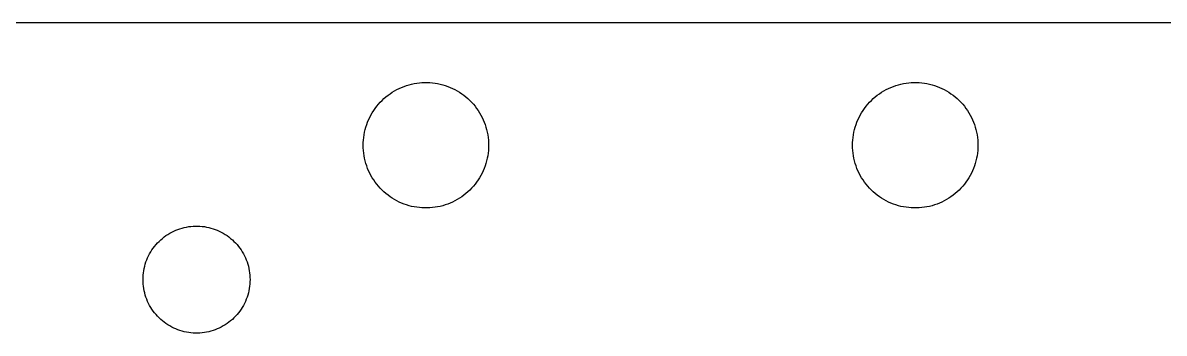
# Model space of a CAD drawing. Header units: metres. Extents: x -6 to 6, y -3.7 to 2.
# Drawn here: x -4.456 to -2.987, y 1.651 to 2.05 of the extents above; entities that cross this region are included whole.
import ezdxf

# ---------------------------------------------------------------- set-up
doc = ezdxf.new("R2010")
doc.units = ezdxf.units.M

msp = doc.modelspace()

# ---------------------------------------------------------------- linework, layer by layer
for p, q in [((6.01672, 2.04999), (-6.01672, 2.04999)), ((-3.96512, 1.96815), (-3.96191, 1.96927)), ((-3.96191, 1.96927), (-3.95868, 1.97025)), ((-3.95868, 1.97025), (-3.95541, 1.97108)), ((-3.95541, 1.97108), (-3.9521, 1.97179)), ((-3.9521, 1.97179), (-3.94878, 1.97235)), ((-3.94878, 1.97235), (-3.94542, 1.97278)), ((-3.94542, 1.97278), (-3.94205, 1.97307)), ((-3.94205, 1.97307), (-3.93867, 1.97321)), ((-3.93867, 1.97321), (-3.93529, 1.97321)), ((-3.93529, 1.97321), (-3.93192, 1.97307)), ((-3.93192, 1.97307), (-3.92854, 1.97278)), ((-3.92854, 1.97278), (-3.92519, 1.97235)), ((-3.92519, 1.97235), (-3.92186, 1.97179)), ((-3.92186, 1.97179), (-3.91855, 1.97108)), ((-3.91855, 1.97108), (-3.91528, 1.97025)), ((-3.91528, 1.97025), (-3.91205, 1.96927)), ((-3.91205, 1.96927), (-3.90884, 1.96815)), ((-3.33519, 1.96815), (-3.332, 1.96927)), ((-3.332, 1.96927), (-3.32877, 1.97025)), ((-3.32877, 1.97025), (-3.32549, 1.97108)), ((-3.32549, 1.97108), (-3.32219, 1.97179)), ((-3.32219, 1.97179), (-3.31885, 1.97235)), ((-3.31885, 1.97235), (-3.31549, 1.97278)), ((-3.31549, 1.97278), (-3.31213, 1.97307)), ((-3.31213, 1.97307), (-3.30875, 1.97321)), ((-3.30875, 1.97321), (-3.30537, 1.97321)), ((-3.30537, 1.97321), (-3.30199, 1.97307)), ((-3.30199, 1.97307), (-3.29863, 1.97278)), ((-3.29863, 1.97278), (-3.29527, 1.97235)), ((-3.29527, 1.97235), (-3.29193, 1.97179)), ((-3.29193, 1.97179), (-3.28864, 1.97108)), ((-3.28864, 1.97108), (-3.28535, 1.97025)), ((-3.28535, 1.97025), (-3.28212, 1.96927)), ((-3.28212, 1.96927), (-3.27893, 1.96815)), ((-3.99098, 1.95248), (-3.98843, 1.9547)), ((-3.98843, 1.9547), (-3.98578, 1.9568)), ((-3.98578, 1.9568), (-3.98305, 1.95879)), ((-3.98305, 1.95879), (-3.98022, 1.96066)), ((-3.98022, 1.96066), (-3.97734, 1.9624)), ((-3.97734, 1.9624), (-3.97438, 1.96404)), ((-3.97438, 1.96404), (-3.97134, 1.96555)), ((-3.97134, 1.96555), (-3.96826, 1.96692)), ((-3.96826, 1.96692), (-3.96512, 1.96815)), ((-3.90884, 1.96815), (-3.9057, 1.96692)), ((-3.9057, 1.96692), (-3.90262, 1.96555)), ((-3.90262, 1.96555), (-3.89958, 1.96404)), ((-3.89958, 1.96404), (-3.89662, 1.9624)), ((-3.89662, 1.9624), (-3.89374, 1.96066)), ((-3.89374, 1.96066), (-3.89091, 1.95879)), ((-3.89091, 1.95879), (-3.88818, 1.9568)), ((-3.88818, 1.9568), (-3.88553, 1.9547)), ((-3.88553, 1.9547), (-3.88298, 1.95248)), ((-3.36107, 1.95248), (-3.35851, 1.9547)), ((-3.35851, 1.9547), (-3.35585, 1.9568)), ((-3.35585, 1.9568), (-3.35312, 1.95879)), ((-3.35312, 1.95879), (-3.35031, 1.96066)), ((-3.35031, 1.96066), (-3.34741, 1.9624)), ((-3.34741, 1.9624), (-3.34445, 1.96404)), ((-3.34445, 1.96404), (-3.34143, 1.96555)), ((-3.34143, 1.96555), (-3.33833, 1.96692)), ((-3.33833, 1.96692), (-3.33519, 1.96815)), ((-3.27893, 1.96815), (-3.27579, 1.96692)), ((-3.27579, 1.96692), (-3.27269, 1.96555)), ((-3.27269, 1.96555), (-3.26967, 1.96404)), ((-3.26967, 1.96404), (-3.26671, 1.9624)), ((-3.26671, 1.9624), (-3.26381, 1.96066)), ((-3.26381, 1.96066), (-3.261, 1.95879)), ((-3.261, 1.95879), (-3.25827, 1.9568)), ((-3.25827, 1.9568), (-3.25562, 1.9547)), ((-3.25562, 1.9547), (-3.25305, 1.95248)), ((-4.00421, 1.93718), (-4.00227, 1.93996)), ((-4.00227, 1.93996), (-4.00023, 1.94264)), ((-4.00023, 1.94264), (-3.99808, 1.94525)), ((-3.99808, 1.94525), (-3.99582, 1.94775)), ((-3.99582, 1.94775), (-3.99345, 1.95018)), ((-3.99345, 1.95018), (-3.99098, 1.95248)), ((-3.88298, 1.95248), (-3.88051, 1.95018)), ((-3.88051, 1.95018), (-3.87814, 1.94775)), ((-3.87814, 1.94775), (-3.87589, 1.94525)), ((-3.87589, 1.94525), (-3.87373, 1.94264)), ((-3.87373, 1.94264), (-3.87169, 1.93996)), ((-3.87169, 1.93996), (-3.86975, 1.93718)), ((-3.37428, 1.93718), (-3.37236, 1.93996)), ((-3.37236, 1.93996), (-3.37032, 1.94264)), ((-3.37032, 1.94264), (-3.36815, 1.94525)), ((-3.36815, 1.94525), (-3.36589, 1.94775)), ((-3.36589, 1.94775), (-3.36353, 1.95018)), ((-3.36353, 1.95018), (-3.36107, 1.95248)), ((-3.25305, 1.95248), (-3.2506, 1.95018)), ((-3.2506, 1.95018), (-3.24823, 1.94775)), ((-3.24823, 1.94775), (-3.24596, 1.94525)), ((-3.24596, 1.94525), (-3.2438, 1.94264)), ((-3.2438, 1.94264), (-3.24176, 1.93996)), ((-3.24176, 1.93996), (-3.23984, 1.93718)), ((-4.01202, 1.92223), (-4.01071, 1.92534)), ((-4.01071, 1.92534), (-4.00928, 1.92839)), ((-4.00928, 1.92839), (-4.00771, 1.9314)), ((-4.00771, 1.9314), (-4.00601, 1.93433)), ((-4.00601, 1.93433), (-4.00421, 1.93718)), ((-3.86975, 1.93718), (-3.86795, 1.93433)), ((-3.86795, 1.93433), (-3.86626, 1.9314)), ((-3.86626, 1.9314), (-3.86469, 1.92839)), ((-3.86469, 1.92839), (-3.86325, 1.92534)), ((-3.86325, 1.92534), (-3.86194, 1.92223)), ((-3.3821, 1.92223), (-3.3808, 1.92534)), ((-3.3808, 1.92534), (-3.37935, 1.92839)), ((-3.37935, 1.92839), (-3.37779, 1.9314)), ((-3.37779, 1.9314), (-3.3761, 1.93433)), ((-3.3761, 1.93433), (-3.37428, 1.93718)), ((-3.23984, 1.93718), (-3.23802, 1.93433)), ((-3.23802, 1.93433), (-3.23633, 1.9314)), ((-3.23633, 1.9314), (-3.23477, 1.92839)), ((-3.23477, 1.92839), (-3.23332, 1.92534)), ((-3.23332, 1.92534), (-3.23203, 1.92223)), ((-4.01593, 1.90929), (-4.01515, 1.91258)), ((-4.01515, 1.91258), (-4.01425, 1.91583)), ((-4.01425, 1.91583), (-4.0132, 1.91905)), ((-4.0132, 1.91905), (-4.01202, 1.92223)), ((-3.86194, 1.92223), (-3.86076, 1.91905)), ((-3.86076, 1.91905), (-3.85971, 1.91583)), ((-3.85971, 1.91583), (-3.85881, 1.91258)), ((-3.85881, 1.91258), (-3.85803, 1.90929)), ((-3.386, 1.90929), (-3.38524, 1.91258)), ((-3.38524, 1.91258), (-3.38432, 1.91583)), ((-3.38432, 1.91583), (-3.38329, 1.91905)), ((-3.38329, 1.91905), (-3.3821, 1.92223)), ((-3.23203, 1.92223), (-3.23083, 1.91905)), ((-3.23083, 1.91905), (-3.2298, 1.91583)), ((-3.2298, 1.91583), (-3.22888, 1.91258)), ((-3.22888, 1.91258), (-3.22812, 1.90929)), ((-4.01768, 1.89252), (-4.01762, 1.89589)), ((-4.01762, 1.89589), (-4.01741, 1.89926)), ((-4.01741, 1.89926), (-4.01706, 1.90263)), ((-4.01706, 1.90263), (-4.01656, 1.90598)), ((-4.01656, 1.90598), (-4.01593, 1.90929)), ((-3.85803, 1.90929), (-3.85741, 1.90598)), ((-3.85741, 1.90598), (-3.8569, 1.90263)), ((-3.8569, 1.90263), (-3.85655, 1.89926)), ((-3.85655, 1.89926), (-3.85634, 1.89589)), ((-3.85634, 1.89589), (-3.85628, 1.89252)), ((-3.38777, 1.89252), (-3.3877, 1.89589)), ((-3.3877, 1.89589), (-3.38748, 1.89926)), ((-3.38748, 1.89926), (-3.38713, 1.90263)), ((-3.38713, 1.90263), (-3.38664, 1.90598)), ((-3.38664, 1.90598), (-3.386, 1.90929)), ((-3.22812, 1.90929), (-3.22748, 1.90598)), ((-3.22748, 1.90598), (-3.22699, 1.90263)), ((-3.22699, 1.90263), (-3.22664, 1.89926)), ((-3.22664, 1.89926), (-3.22643, 1.89589)), ((-3.22643, 1.89589), (-3.22635, 1.89252)), ((-4.01762, 1.88913), (-4.01768, 1.89252)), ((-4.01741, 1.88576), (-4.01762, 1.88913)), ((-4.01706, 1.8824), (-4.01741, 1.88576)), ((-4.01656, 1.87906), (-4.01706, 1.8824)), ((-3.8569, 1.8824), (-3.85741, 1.87906)), ((-3.85655, 1.88576), (-3.8569, 1.8824)), ((-3.85634, 1.88913), (-3.85655, 1.88576)), ((-3.85628, 1.89252), (-3.85634, 1.88913)), ((-3.3877, 1.88913), (-3.38777, 1.89252)), ((-3.38748, 1.88576), (-3.3877, 1.88913)), ((-3.38713, 1.8824), (-3.38748, 1.88576)), ((-3.38664, 1.87906), (-3.38713, 1.8824)), ((-3.22699, 1.8824), (-3.22748, 1.87906)), ((-3.22664, 1.88576), (-3.22699, 1.8824)), ((-3.22643, 1.88913), (-3.22664, 1.88576)), ((-3.22635, 1.89252), (-3.22643, 1.88913)), ((-4.01593, 1.87573), (-4.01656, 1.87906)), ((-4.01515, 1.87244), (-4.01593, 1.87573)), ((-4.01425, 1.86919), (-4.01515, 1.87244)), ((-4.0132, 1.86597), (-4.01425, 1.86919)), ((-3.85971, 1.86919), (-3.86076, 1.86597)), ((-3.85881, 1.87244), (-3.85971, 1.86919)), ((-3.85803, 1.87573), (-3.85881, 1.87244)), ((-3.85741, 1.87906), (-3.85803, 1.87573)), ((-3.386, 1.87573), (-3.38664, 1.87906)), ((-3.38524, 1.87244), (-3.386, 1.87573)), ((-3.38432, 1.86919), (-3.38524, 1.87244)), ((-3.38329, 1.86597), (-3.38432, 1.86919)), ((-3.2298, 1.86919), (-3.23083, 1.86597)), ((-3.22888, 1.87244), (-3.2298, 1.86919)), ((-3.22812, 1.87573), (-3.22888, 1.87244)), ((-3.22748, 1.87906), (-3.22812, 1.87573)), ((-4.01202, 1.86281), (-4.0132, 1.86597)), ((-4.01071, 1.85968), (-4.01202, 1.86281)), ((-4.00928, 1.85663), (-4.01071, 1.85968)), ((-4.00771, 1.85364), (-4.00928, 1.85663)), ((-4.00601, 1.85071), (-4.00771, 1.85364)), ((-3.86626, 1.85364), (-3.86795, 1.85071)), ((-3.86469, 1.85663), (-3.86626, 1.85364)), ((-3.86325, 1.85968), (-3.86469, 1.85663)), ((-3.86194, 1.86281), (-3.86325, 1.85968)), ((-3.86076, 1.86597), (-3.86194, 1.86281)), ((-3.3821, 1.86281), (-3.38329, 1.86597)), ((-3.3808, 1.85968), (-3.3821, 1.86281)), ((-3.37935, 1.85663), (-3.3808, 1.85968)), ((-3.37779, 1.85364), (-3.37935, 1.85663)), ((-3.3761, 1.85071), (-3.37779, 1.85364)), ((-3.23633, 1.85364), (-3.23802, 1.85071)), ((-3.23477, 1.85663), (-3.23633, 1.85364)), ((-3.23332, 1.85968), (-3.23477, 1.85663)), ((-3.23203, 1.86281), (-3.23332, 1.85968)), ((-3.23083, 1.86597), (-3.23203, 1.86281)), ((-4.00421, 1.84785), (-4.00601, 1.85071)), ((-4.00227, 1.84508), (-4.00421, 1.84785)), ((-4.00023, 1.84238), (-4.00227, 1.84508)), ((-3.99808, 1.83978), (-4.00023, 1.84238)), ((-3.99582, 1.83727), (-3.99808, 1.83978)), ((-3.99345, 1.83485), (-3.99582, 1.83727)), ((-3.87814, 1.83727), (-3.88051, 1.83485)), ((-3.87589, 1.83978), (-3.87814, 1.83727)), ((-3.87373, 1.84238), (-3.87589, 1.83978)), ((-3.87169, 1.84508), (-3.87373, 1.84238)), ((-3.86975, 1.84785), (-3.87169, 1.84508)), ((-3.86795, 1.85071), (-3.86975, 1.84785)), ((-3.37428, 1.84785), (-3.3761, 1.85071)), ((-3.37236, 1.84508), (-3.37428, 1.84785)), ((-3.37032, 1.84238), (-3.37236, 1.84508)), ((-3.36815, 1.83978), (-3.37032, 1.84238)), ((-3.36589, 1.83727), (-3.36815, 1.83978)), ((-3.36353, 1.83485), (-3.36589, 1.83727)), ((-3.24823, 1.83727), (-3.2506, 1.83485)), ((-3.24596, 1.83978), (-3.24823, 1.83727)), ((-3.2438, 1.84238), (-3.24596, 1.83978)), ((-3.24176, 1.84508), (-3.2438, 1.84238)), ((-3.23984, 1.84785), (-3.24176, 1.84508)), ((-3.23802, 1.85071), (-3.23984, 1.84785)), ((-3.99098, 1.83253), (-3.99345, 1.83485)), ((-3.98843, 1.83032), (-3.99098, 1.83253)), ((-3.98578, 1.82823), (-3.98843, 1.83032)), ((-3.98305, 1.82623), (-3.98578, 1.82823)), ((-3.98022, 1.82437), (-3.98305, 1.82623)), ((-3.97734, 1.82262), (-3.98022, 1.82437)), ((-3.97438, 1.82098), (-3.97734, 1.82262)), ((-3.89662, 1.82262), (-3.89958, 1.82098)), ((-3.89374, 1.82437), (-3.89662, 1.82262)), ((-3.89091, 1.82623), (-3.89374, 1.82437)), ((-3.88818, 1.82823), (-3.89091, 1.82623)), ((-3.88553, 1.83032), (-3.88818, 1.82823)), ((-3.88298, 1.83253), (-3.88553, 1.83032)), ((-3.88051, 1.83485), (-3.88298, 1.83253)), ((-3.36107, 1.83253), (-3.36353, 1.83485)), ((-3.35851, 1.83032), (-3.36107, 1.83253)), ((-3.35585, 1.82823), (-3.35851, 1.83032)), ((-3.35312, 1.82623), (-3.35585, 1.82823)), ((-3.35031, 1.82437), (-3.35312, 1.82623)), ((-3.34741, 1.82262), (-3.35031, 1.82437)), ((-3.34445, 1.82098), (-3.34741, 1.82262)), ((-3.26671, 1.82262), (-3.26967, 1.82098)), ((-3.26381, 1.82437), (-3.26671, 1.82262)), ((-3.261, 1.82623), (-3.26381, 1.82437)), ((-3.25827, 1.82823), (-3.261, 1.82623)), ((-3.25562, 1.83032), (-3.25827, 1.82823)), ((-3.25305, 1.83253), (-3.25562, 1.83032)), ((-3.2506, 1.83485), (-3.25305, 1.83253)), ((-3.97134, 1.81949), (-3.97438, 1.82098)), ((-3.96826, 1.81812), (-3.97134, 1.81949)), ((-3.96512, 1.81686), (-3.96826, 1.81812)), ((-3.96191, 1.81575), (-3.96512, 1.81686)), ((-3.95868, 1.81477), (-3.96191, 1.81575)), ((-3.95541, 1.81393), (-3.95868, 1.81477)), ((-3.9521, 1.81323), (-3.95541, 1.81393)), ((-3.94878, 1.81267), (-3.9521, 1.81323)), ((-3.94542, 1.81224), (-3.94878, 1.81267)), ((-3.94205, 1.81197), (-3.94542, 1.81224)), ((-3.93867, 1.81183), (-3.94205, 1.81197)), ((-3.93529, 1.81183), (-3.93867, 1.81183)), ((-3.93192, 1.81197), (-3.93529, 1.81183)), ((-3.92854, 1.81224), (-3.93192, 1.81197)), ((-3.92519, 1.81267), (-3.92854, 1.81224)), ((-3.92186, 1.81323), (-3.92519, 1.81267)), ((-3.91855, 1.81393), (-3.92186, 1.81323)), ((-3.91528, 1.81477), (-3.91855, 1.81393)), ((-3.91205, 1.81575), (-3.91528, 1.81477)), ((-3.90884, 1.81686), (-3.91205, 1.81575)), ((-3.9057, 1.81812), (-3.90884, 1.81686)), ((-3.90262, 1.81949), (-3.9057, 1.81812)), ((-3.89958, 1.82098), (-3.90262, 1.81949)), ((-3.34143, 1.81949), (-3.34445, 1.82098)), ((-3.33833, 1.81812), (-3.34143, 1.81949)), ((-3.33519, 1.81686), (-3.33833, 1.81812)), ((-3.332, 1.81575), (-3.33519, 1.81686)), ((-3.32877, 1.81477), (-3.332, 1.81575)), ((-3.32549, 1.81393), (-3.32877, 1.81477)), ((-3.32219, 1.81323), (-3.32549, 1.81393)), ((-3.31885, 1.81267), (-3.32219, 1.81323)), ((-3.31549, 1.81224), (-3.31885, 1.81267)), ((-3.31213, 1.81197), (-3.31549, 1.81224)), ((-3.30875, 1.81183), (-3.31213, 1.81197)), ((-3.30537, 1.81183), (-3.30875, 1.81183)), ((-3.30199, 1.81197), (-3.30537, 1.81183)), ((-3.29863, 1.81224), (-3.30199, 1.81197)), ((-3.29527, 1.81267), (-3.29863, 1.81224)), ((-3.29193, 1.81323), (-3.29527, 1.81267)), ((-3.28864, 1.81393), (-3.29193, 1.81323)), ((-3.28535, 1.81477), (-3.28864, 1.81393)), ((-3.28212, 1.81575), (-3.28535, 1.81477)), ((-3.27893, 1.81686), (-3.28212, 1.81575)), ((-3.27579, 1.81812), (-3.27893, 1.81686)), ((-3.27269, 1.81949), (-3.27579, 1.81812)), ((-3.26967, 1.82098), (-3.27269, 1.81949)), ((-4.2692, 1.77785), (-4.26672, 1.77934)), ((-4.26672, 1.77934), (-4.26419, 1.78073)), ((-4.26419, 1.78073), (-4.26161, 1.78201)), ((-4.26161, 1.78201), (-4.25897, 1.78319)), ((-4.25897, 1.78319), (-4.25629, 1.78426)), ((-4.25629, 1.78426), (-4.25357, 1.7852)), ((-4.25357, 1.7852), (-4.25081, 1.78604)), ((-4.25081, 1.78604), (-4.248, 1.78676)), ((-4.248, 1.78676), (-4.24519, 1.78735)), ((-4.24519, 1.78735), (-4.24234, 1.78784)), ((-4.24234, 1.78784), (-4.23947, 1.78819)), ((-4.23947, 1.78819), (-4.2366, 1.78844)), ((-4.2366, 1.78844), (-4.23372, 1.78856)), ((-4.23372, 1.78856), (-4.23083, 1.78856)), ((-4.23083, 1.78856), (-4.22795, 1.78844)), ((-4.22795, 1.78844), (-4.22507, 1.78819)), ((-4.22507, 1.78819), (-4.22221, 1.78784)), ((-4.22221, 1.78784), (-4.21936, 1.78735)), ((-4.21936, 1.78735), (-4.21654, 1.78676)), ((-4.21654, 1.78676), (-4.21375, 1.78604)), ((-4.21375, 1.78604), (-4.21098, 1.7852)), ((-4.21098, 1.7852), (-4.20827, 1.78426)), ((-4.20827, 1.78426), (-4.20558, 1.78319)), ((-4.20558, 1.78319), (-4.20294, 1.78201)), ((-4.20294, 1.78201), (-4.20036, 1.78073)), ((-4.20036, 1.78073), (-4.19783, 1.77934)), ((-4.19783, 1.77934), (-4.19536, 1.77785)), ((-4.28627, 1.76247), (-4.28442, 1.76469)), ((-4.28442, 1.76469), (-4.2825, 1.76685)), ((-4.2825, 1.76685), (-4.28049, 1.76891)), ((-4.28049, 1.76891), (-4.27838, 1.77087)), ((-4.27838, 1.77087), (-4.2762, 1.77277)), ((-4.2762, 1.77277), (-4.27393, 1.77455)), ((-4.27393, 1.77455), (-4.27159, 1.77625)), ((-4.27159, 1.77625), (-4.2692, 1.77785)), ((-4.19536, 1.77785), (-4.19296, 1.77625)), ((-4.19296, 1.77625), (-4.19061, 1.77455)), ((-4.19061, 1.77455), (-4.18835, 1.77277)), ((-4.18835, 1.77277), (-4.18617, 1.77087)), ((-4.18617, 1.77087), (-4.18407, 1.76891)), ((-4.18407, 1.76891), (-4.18205, 1.76685)), ((-4.18205, 1.76685), (-4.18011, 1.76469)), ((-4.18011, 1.76469), (-4.17828, 1.76247)), ((-4.29521, 1.7477), (-4.29399, 1.75031)), ((-4.29399, 1.75031), (-4.29265, 1.75287)), ((-4.29265, 1.75287), (-4.29121, 1.75537)), ((-4.29121, 1.75537), (-4.28966, 1.7578)), ((-4.28966, 1.7578), (-4.28801, 1.76018)), ((-4.28801, 1.76018), (-4.28627, 1.76247)), ((-4.17828, 1.76247), (-4.17653, 1.76018)), ((-4.17653, 1.76018), (-4.1749, 1.7578)), ((-4.1749, 1.7578), (-4.17334, 1.75537)), ((-4.17334, 1.75537), (-4.17191, 1.75287)), ((-4.17191, 1.75287), (-4.17056, 1.75031)), ((-4.17056, 1.75031), (-4.16934, 1.7477)), ((-4.3002, 1.73117), (-4.29967, 1.73401)), ((-4.29967, 1.73401), (-4.29901, 1.73682)), ((-4.29901, 1.73682), (-4.29823, 1.73959)), ((-4.29823, 1.73959), (-4.29735, 1.74234)), ((-4.29735, 1.74234), (-4.29634, 1.74504)), ((-4.29634, 1.74504), (-4.29521, 1.7477)), ((-4.16934, 1.7477), (-4.16821, 1.74504)), ((-4.16821, 1.74504), (-4.16721, 1.74234)), ((-4.16721, 1.74234), (-4.16632, 1.73959)), ((-4.16632, 1.73959), (-4.16554, 1.73682)), ((-4.16554, 1.73682), (-4.16489, 1.73401)), ((-4.16489, 1.73401), (-4.16434, 1.73117)), ((-4.30118, 1.71968), (-4.30112, 1.72256)), ((-4.30112, 1.7168), (-4.30118, 1.71968)), ((-4.30112, 1.72256), (-4.30093, 1.72545)), ((-4.30093, 1.72545), (-4.30063, 1.72832)), ((-4.30063, 1.72832), (-4.3002, 1.73117)), ((-4.16434, 1.73117), (-4.16393, 1.72832)), ((-4.16393, 1.72832), (-4.16362, 1.72545)), ((-4.16362, 1.72545), (-4.16344, 1.72256)), ((-4.16344, 1.72256), (-4.16338, 1.71968)), ((-4.16338, 1.71968), (-4.16344, 1.7168)), ((-4.30093, 1.71391), (-4.30112, 1.7168)), ((-4.30063, 1.71104), (-4.30093, 1.71391)), ((-4.3002, 1.70819), (-4.30063, 1.71104)), ((-4.29967, 1.70535), (-4.3002, 1.70819)), ((-4.29901, 1.70255), (-4.29967, 1.70535)), ((-4.16489, 1.70535), (-4.16554, 1.70255)), ((-4.16434, 1.70819), (-4.16489, 1.70535)), ((-4.16393, 1.71104), (-4.16434, 1.70819)), ((-4.16362, 1.71391), (-4.16393, 1.71104)), ((-4.16344, 1.7168), (-4.16362, 1.71391)), ((-4.29823, 1.69977), (-4.29901, 1.70255)), ((-4.29735, 1.69702), (-4.29823, 1.69977)), ((-4.29634, 1.69432), (-4.29735, 1.69702)), ((-4.29521, 1.69165), (-4.29634, 1.69432)), ((-4.29399, 1.68904), (-4.29521, 1.69165)), ((-4.16934, 1.69165), (-4.17056, 1.68904)), ((-4.16821, 1.69432), (-4.16934, 1.69165)), ((-4.16721, 1.69702), (-4.16821, 1.69432)), ((-4.16632, 1.69977), (-4.16721, 1.69702)), ((-4.16554, 1.70255), (-4.16632, 1.69977)), ((-4.29265, 1.68649), (-4.29399, 1.68904)), ((-4.29121, 1.68399), (-4.29265, 1.68649)), ((-4.28966, 1.68155), (-4.29121, 1.68399)), ((-4.28801, 1.67918), (-4.28966, 1.68155)), ((-4.28627, 1.67688), (-4.28801, 1.67918)), ((-4.28442, 1.67465), (-4.28627, 1.67688)), ((-4.17828, 1.67688), (-4.18011, 1.67465)), ((-4.17653, 1.67918), (-4.17828, 1.67688)), ((-4.1749, 1.68155), (-4.17653, 1.67918)), ((-4.17334, 1.68399), (-4.1749, 1.68155)), ((-4.17191, 1.68649), (-4.17334, 1.68399)), ((-4.17056, 1.68904), (-4.17191, 1.68649)), ((-4.2825, 1.67252), (-4.28442, 1.67465)), ((-4.28049, 1.67046), (-4.2825, 1.67252)), ((-4.27838, 1.66847), (-4.28049, 1.67046)), ((-4.2762, 1.6666), (-4.27838, 1.66847)), ((-4.27393, 1.66479), (-4.2762, 1.6666)), ((-4.27159, 1.6631), (-4.27393, 1.66479)), ((-4.2692, 1.6615), (-4.27159, 1.6631)), ((-4.26672, 1.66), (-4.2692, 1.6615)), ((-4.19536, 1.6615), (-4.19783, 1.66)), ((-4.19296, 1.6631), (-4.19536, 1.6615)), ((-4.19061, 1.66479), (-4.19296, 1.6631)), ((-4.18835, 1.6666), (-4.19061, 1.66479)), ((-4.18617, 1.66847), (-4.18835, 1.6666)), ((-4.18407, 1.67046), (-4.18617, 1.66847)), ((-4.18205, 1.67252), (-4.18407, 1.67046)), ((-4.18011, 1.67465), (-4.18205, 1.67252)), ((-4.26419, 1.65862), (-4.26672, 1.66)), ((-4.26161, 1.65733), (-4.26419, 1.65862)), ((-4.25897, 1.65616), (-4.26161, 1.65733)), ((-4.25629, 1.65511), (-4.25897, 1.65616)), ((-4.25357, 1.65414), (-4.25629, 1.65511)), ((-4.25081, 1.65332), (-4.25357, 1.65414)), ((-4.248, 1.6526), (-4.25081, 1.65332)), ((-4.24519, 1.65199), (-4.248, 1.6526)), ((-4.24234, 1.65152), (-4.24519, 1.65199)), ((-4.23947, 1.65115), (-4.24234, 1.65152)), ((-4.2366, 1.65091), (-4.23947, 1.65115)), ((-4.23372, 1.65079), (-4.2366, 1.65091)), ((-4.23083, 1.65079), (-4.23372, 1.65079)), ((-4.22795, 1.65091), (-4.23083, 1.65079)), ((-4.22507, 1.65115), (-4.22795, 1.65091)), ((-4.22221, 1.65152), (-4.22507, 1.65115)), ((-4.21936, 1.65199), (-4.22221, 1.65152)), ((-4.21654, 1.6526), (-4.21936, 1.65199)), ((-4.21375, 1.65332), (-4.21654, 1.6526)), ((-4.21098, 1.65414), (-4.21375, 1.65332)), ((-4.20827, 1.65511), (-4.21098, 1.65414)), ((-4.20558, 1.65616), (-4.20827, 1.65511)), ((-4.20294, 1.65733), (-4.20558, 1.65616)), ((-4.20036, 1.65862), (-4.20294, 1.65733)), ((-4.19783, 1.66), (-4.20036, 1.65862))]:
    msp.add_line(p, q)

doc.saveas('drawing.dxf')
